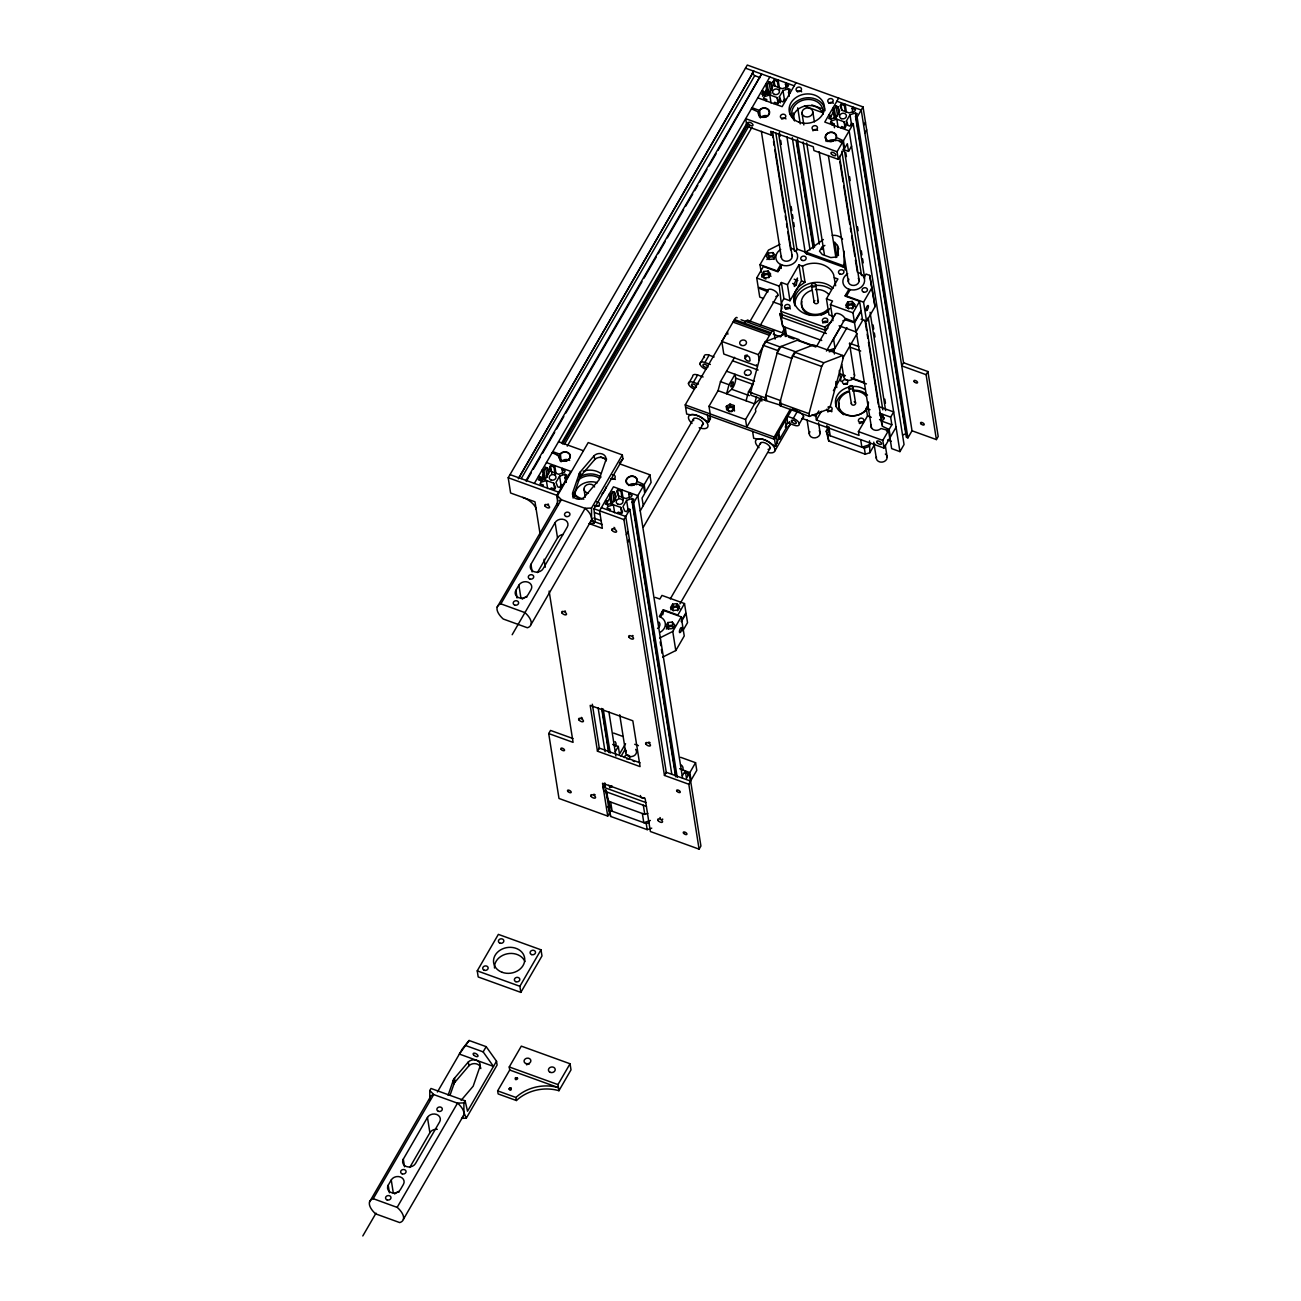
<?xml version="1.0" encoding="UTF-8"?>
<svg xmlns="http://www.w3.org/2000/svg" width="1301" height="1301" viewBox="0 0 1301 1301"><rect width="100%" height="100%" fill="white"/><g stroke="black" fill="none" stroke-linecap="round" stroke-linejoin="round"><path stroke-width="1.5" d="M823.338 239.563L807.108 251.288L806.181 253.662L843.959 267.323L844.235 251.288M782.243 313.785L781.885 317.428L780.925 311.329L781.803 302.19L783.918 298.547L781.364 282.496L787.463 284.708L790 300.742L783.918 298.547M781.934 308.89L779.25 286.155L781.364 282.496M710.216 413.929L708.996 406.286L718.054 390.658L720.478 381.632L734.561 357.32M728.999 384.722L726.592 393.748L731.634 389.243A6.83 2.147 -70.1 0 0 735.634 378.119L735.032 374.298L728.999 384.722L720.478 381.632M746.075 400.789L748.498 391.764L753.523 383.079M765.606 400.529L750.986 395.244L750.563 392.544L763.183 345.302L765.33 341.61L784.292 334.324L798.912 339.61L779.95 346.895L777.803 350.587L765.183 397.83L765.606 400.529L781.25 405.424L780.47 400.562L765.866 395.276L766.631 400.139M756.531 396.659L754.613 403.879L745.554 419.507L746.758 427.151L755.816 411.523L755.458 409.23L761.492 398.805L761.849 401.098M779.787 403.115L792.423 355.872L794.569 352.181L813.515 344.895L842.755 355.482L843.194 358.182L830.558 405.424L828.428 409.116L809.466 416.401L780.226 405.814L779.787 403.115L809.027 413.685L809.466 416.401M809.027 413.685L821.663 366.443L823.793 362.768L842.755 355.482M572.651 492.77L579.53 472.832L594.134 455.692A6.83 5.627 -9 0 1 602.249 453.951A6.83 5.627 -9 0 1 605.908 459.936L599.029 479.89L584.409 497.031A6.83 5.627 -9 0 1 576.294 498.771A6.83 5.627 -9 0 1 572.651 492.77L573.253 496.592A6.83 5.627 -9 0 0 573.139 498.072M573.253 496.592L580.132 476.654L594.736 459.513L594.134 455.692M448.097 1095.296L453.707 1079.131L468.311 1061.974A6.83 5.627 -9 0 1 476.426 1060.25A6.83 5.627 -9 0 1 480.069 1066.235L473.19 1086.172L461.107 1100.386M450 1095.361L454.309 1082.936L468.913 1065.795A6.83 5.627 -9 0 1 476.215 1063.811A6.83 5.627 -9 0 1 480.801 1068.576M796.31 284.789L797.448 278.024L794 283.992L794.391 286.513L796.31 284.789L792.667 283.472M552.193 452.683L559.072 455.903A5.741 4.732 -9 0 0 565.528 461.205A5.741 4.732 -9 0 0 569.675 454.033A5.741 4.732 -9 0 0 560.389 453.642L561.138 461.855M751.441 108.78L758.32 112A5.741 4.732 -9 0 0 764.777 117.301A5.741 4.732 -9 0 0 768.94 110.13A5.741 4.732 -9 0 0 759.638 109.739L760.093 116.049M682.683 770.029L682.944 769.379A5.741 4.732 -9 0 0 681.122 764.972M737.163 317.786A5.464 1.724 -70.1 0 0 734.463 319.558L721.795 341.431L723.795 354.035L756.678 365.923L756.499 364.784M540.289 535.329L534.987 501.812L510.61 493.014L508.203 477.727L747.294 65.05L863.035 106.91L903.544 362.735L901.739 365.874L926.101 374.688L936.395 439.592L912.017 430.777L861.229 110.032L836.852 101.234M521.262 478.573L754.71 75.653L752.027 73.263M526.092 480.427L761.573 73.994L718.087 150.314M526.255 481.419L531.328 472.653M533.345 469.157L540.452 456.895M542.484 453.382L554.665 432.371M556.698 428.858L563.805 416.596M565.837 413.1L641.962 281.699M643.979 278.203L656.159 257.175M658.192 253.679L665.299 241.417M667.332 237.904L683.578 209.884M685.594 206.371L692.701 194.109M694.734 190.613L697.775 185.36M699.808 181.847L706.915 169.585M708.947 166.089L716.054 153.827M534.369 483.419L769.85 76.987M538.484 476.329L540.061 476.914L538.37 479.825L540.208 480.492L545.607 478.654L549.233 472.409L547.445 467.986L545.623 467.319L543.932 470.23L545.509 480.264M761.882 90.745L763.459 91.314L761.768 94.241L763.606 94.892L769.005 93.07L772.631 86.825L770.842 82.386L769.021 81.735L767.33 84.646L768.924 94.68M540.273 479.858L543.314 474.605M561.593 443.072L747.327 122.473M762.549 96.193L766.614 89.184M541.021 480.394L544.062 475.141M562.325 443.608L747.067 124.766M764.321 94.989L767.362 89.72M541.492 480.671L544.534 475.402M562.813 443.869L747.538 125.042M764.793 95.249L767.834 89.997M550.274 471.271L549.64 467.254L550.534 465.693L553.95 466.929L555.218 474.946M773.672 85.687L773.038 81.67L773.932 80.109L777.347 81.345L778.307 87.362M564.39 444.454L749.116 125.612M542.663 486.411L543.444 485.062L540.029 483.826L540.94 482.264L546.371 480.508L553.689 483.159L555.56 487.55L554.649 489.111L551.234 487.875L550.453 489.241M553.95 466.929L554.73 465.579L555.999 473.597M766.061 100.828L766.842 99.478L763.427 98.242L764.337 96.681L769.769 94.924L777.087 97.575L778.957 101.966L778.047 103.527L774.648 102.291L773.851 103.657M777.347 81.345L778.128 79.979L779.722 90.013M567.236 446.145L751.978 127.303M562.374 473.759L562.536 468.393M785.788 88.175L785.934 82.809L786.568 86.809M565.756 481.907L565.122 477.906L566.813 474.979L564.992 474.328L559.576 476.15L555.966 482.411L557.739 486.834L559.576 487.485L561.268 484.574L562.845 485.143M780.307 102.828L779.364 96.811L782.991 90.566L788.39 88.744L790.211 89.395L788.52 92.322L789.17 96.323M557.544 499.259L556.926 495.356L570.814 471.385L546.453 462.571M796.033 82.679L782.145 106.649L757.767 97.835M497.193 607.095L557.576 502.885A19.108 8.993 30.1 0 0 557.43 505.439L557.43 495.73L588.215 442.568L622.333 454.911L622.935 458.733L593.955 508.756L595.159 521.246L593.955 523.327L589.19 523.506M771.282 135.125L770.664 131.303L813.304 146.737L813.922 150.542L838.283 159.356L837.063 151.729L745.701 118.667L746.904 126.311L771.282 135.125L773.282 131.645M500.999 603.892L524.97 612.625A19.108 8.993 30.1 0 1 527.36 627.749L503.243 619.016A19.108 8.993 30.1 0 1 500.852 603.908L561.381 499.665L557.43 495.73M515.863 590.361L518.888 585.141A6.83 5.627 -9 0 1 527.995 582.132A6.83 5.627 -9 0 1 531.068 589.548L528.043 594.752A6.83 5.627 -9 0 1 518.936 597.761A6.83 5.627 -9 0 1 515.863 590.361L517.066 597.988M530.954 564.292L555.104 522.612A6.83 5.627 -9 0 1 564.211 519.603A6.83 5.627 -9 0 1 567.285 527.019L543.135 568.7A6.83 5.627 -9 0 1 534.028 571.708A6.83 5.627 -9 0 1 530.954 564.292L532.158 571.936M537.394 572.619L557.527 537.882A6.83 5.627 -9 0 1 563.187 534.483M512.171 634.725L585.174 508.284L591.532 508.057L622.333 454.911M531.019 624.545L591.402 520.335M838.673 98.095L824.785 122.066L849.146 130.881L899.95 451.626L891.657 448.617L889.754 436.599M605.485 500.576L607.063 501.145L605.372 504.056L607.209 504.723L612.608 502.902L616.235 496.64L614.446 492.217L612.625 491.55L610.933 494.478L612.527 504.495M828.883 114.976L830.477 115.561L828.786 118.472L830.607 119.139L836.006 117.301L839.633 111.057L837.86 106.633L836.023 105.966L834.331 108.894L835.925 118.911M607.112 502.609L611.242 495.502M830.217 117.545L834.315 110.471M621.911 497.177L620.951 491.16L617.536 489.924L616.641 491.502L618.512 495.892L625.814 498.543L631.261 496.787L632.156 495.226L628.757 493.99L629.538 492.624M840.869 127.888L841.649 126.539L845.065 127.758L845.959 126.197L844.089 121.806L836.787 119.155L831.339 120.912L830.445 122.473L833.843 123.709L834.478 127.726M845.308 111.593L844.349 105.576L840.95 104.34L840.039 105.901L841.91 110.309L849.228 112.943L854.659 111.187L855.57 109.626L852.155 108.406L852.936 107.04M609.665 510.659L610.445 509.293L607.03 508.057L607.941 506.496L613.373 504.755L620.691 507.39L622.561 511.797L621.65 513.358L618.251 512.122L617.455 513.472M620.951 491.16L621.732 489.81L623.325 499.828M833.063 125.059L833.843 123.709M844.349 105.576L845.146 104.226L846.414 112.244M694.49 389.145A6.147 2.895 30.1 0 1 688.457 383.73L692.685 376.428A6.147 2.895 30.1 0 1 697.629 374.981L703.109 376.965M705.955 369.354A6.147 2.895 30.1 0 1 699.938 363.922L704.166 356.637M761.215 272.332L760.012 264.688L768.468 250.101L779.982 244.344M688.457 383.73A6.147 2.895 30.1 0 1 693.4 382.283L697.629 374.981M699.938 363.922A6.147 2.895 30.1 0 1 704.866 362.475L709.094 355.173L714.119 356.994M768.436 253.061L766.435 256.492L768.924 259.468L773.412 259.013L775.396 255.565L772.908 252.589L768.436 253.061L768.924 256.102L766.923 259.549M675.626 776.778L632.123 502.137L633.815 499.226L631.993 498.559L626.594 500.381L622.968 506.642L624.756 511.065L626.578 511.732L628.269 508.805L629.847 509.39L671.755 773.997M847 125.059L846.366 121.058L849.992 114.797L855.391 112.976L857.229 113.642L855.538 116.553L906.325 437.299L907.919 437.868L912.017 430.777M775.851 296.53A5.741 2.7 30.1 0 0 775.559 291.408A5.741 2.7 30.1 0 0 767.785 290.221L758.174 287.163L756.727 277.991L763.362 266.542L777.982 271.828L781.901 265.046A10.928 8.993 -9 0 0 796.488 260.233A10.928 8.993 -9 0 0 791.561 248.377M709.874 415.426L710.427 418.857L708.622 421.996L704.703 419.947A11.335 5.334 30.1 0 0 690.392 414.775L686.684 414.06L685.237 404.887L727.503 331.95L727.861 334.243M761.654 274.934L763.654 271.486L768.127 271.031L770.615 274.007L768.615 277.455L764.142 277.91L761.654 274.934L762.012 277.227L764.012 273.779L763.654 271.486M573.025 738.561L550.534 730.43L548.713 733.553L558.991 798.472L607.73 816.101L602.526 783.267L645.166 798.684L650.37 831.518L699.092 849.146L688.814 784.243L664.453 775.429L623.927 519.603L629.847 509.39M677.219 777.347L633.717 502.706L643.556 485.728L635.961 483.728A5.741 4.732 -9 0 1 626.659 483.321A5.741 4.732 -9 0 1 630.822 476.15A5.741 4.732 -9 0 1 637.279 481.451L644.158 484.688L645.377 492.315L651.102 482.427L649.898 474.784L619.439 463.774M644.158 484.688L649.898 474.784M837.063 151.729L842.804 141.825L835.209 139.825A5.741 4.732 -9 0 1 825.907 139.418A5.741 4.732 -9 0 1 830.071 132.247A5.741 4.732 -9 0 1 836.527 137.548L843.406 140.784L844.625 148.412L847.341 143.728L848.545 151.371L842.918 149.339M843.406 140.784L853.245 123.79L851.667 123.221L849.976 126.148L848.154 125.481L846.366 121.058M907.919 437.868L857.115 117.123L863.035 106.91M838.283 159.356L844.024 149.469L842.804 141.825M626.35 534.874L628.172 531.751M640.238 510.903L693.807 418.402M749.75 321.835L768.062 290.237M848.545 151.371L851.57 146.151M863.636 125.319L865.458 122.18M795.789 251.256L797.041 249.093L807.352 252.817L806.75 253.858L807.108 251.288M627.57 542.501L629.375 539.378M864.856 132.946L866.661 129.824M643.442 526.986L703.467 423.394M760.435 325.071L777.722 295.213M787.463 284.708L798.928 264.9L802.473 266.185L806.035 264.558A21.841 18.003 -9 0 1 833.599 274.527L835.649 285.748M745.164 358.523L744.806 356.23A2.732 1.285 30.1 0 1 747.002 355.58A2.732 1.285 30.1 0 1 749.685 358.003L750.043 360.279A2.732 1.285 30.1 0 1 747.847 360.93A2.732 1.285 30.1 0 1 745.164 358.523L747.181 355.043M759.247 360.377L758.337 354.653L771.021 332.763A5.464 1.724 -70.1 0 1 773.916 331.657L775.103 339.154M790 300.742L801.481 280.935L798.928 264.9M827.582 311.817A21.841 18.003 -9 0 1 801.156 311.655A21.841 18.003 -9 0 1 796.033 290.318L799.204 286.253L805.026 282.219L802.473 266.185M824.883 245.434L821.744 247.336L819.516 251.174L822.297 254.524L830.737 257.582L835.762 257.061L837.99 253.207L837.389 245.417L834.608 242.084L836.982 257.078M782.649 331.836L783.852 329.755L783.283 326.079M837.99 253.207L838.446 255.338M845.162 270.104L844.56 266.282L843.39 267.128L843.764 264.558M833.551 316.501L828.981 314.842L826.444 298.807L837.925 278.999L834.38 277.731M832.965 320.696L830.428 304.662L832.542 301.019L826.444 298.807M847.715 273.73A10.928 8.993 -9 0 0 848.919 289.277L844.983 296.059L859.603 301.344L861.051 310.516L854.415 321.981L844.674 318.029A5.741 2.7 30.1 0 0 838.69 313.655A5.741 2.7 30.1 0 0 834.738 315.216M670.275 598.899L760.809 442.649M816.752 346.082L835.063 314.468M660.453 617.097L663.559 611.746L662.339 611.307L662.876 614.674M850.203 289.586L847.114 294.937L845.894 294.498M670.617 607.551L672.617 604.119L677.089 603.648L679.577 606.64L677.577 610.071L673.105 610.527L670.617 607.551L670.974 609.844L672.975 606.412L672.617 604.119M847.715 301.897L845.715 305.328L848.203 308.321L852.675 307.849L854.676 304.418L852.188 301.442L847.715 301.897L848.073 304.19L846.073 307.621M864.043 277.552L866.059 274.056L869.718 275.389L875.036 306.646L866.58 321.233L861.099 319.249M752.596 431.428L753.686 438.291L757.393 439.006A11.335 5.334 30.1 0 1 771.704 444.178L775.624 446.227L774.176 437.071L790.276 409.278M667.82 622.545L665.836 625.992L668.307 628.968L672.796 628.513L674.78 625.065L672.308 622.089L667.82 622.545L668.307 625.602L666.307 629.05M791.642 409.831L774.534 439.348L685.594 407.18M679.935 603.892L770.468 447.625M826.428 351.059L844.723 319.461M832.364 341.171L841.536 325.331M597.452 751.181L590.182 705.37L632.823 720.787L640.092 766.614L597.452 751.181L599.257 748.059L640.043 762.809M778.632 438.486L779.852 438.925L778.762 432.062L777.543 431.623L778.632 438.486L775.624 446.227M803.546 416.531L799.318 423.833A6.147 2.895 30.1 0 0 793.301 418.418L786.601 415.995L787.69 422.858L785.267 427.021L786.487 427.476L779.852 438.925M655.281 597.403L659.851 599.062L661.965 595.419L684.505 603.566L677.87 615.031L663.25 609.746L659.314 616.511L661.672 617.715A10.928 8.993 -9 0 1 660.518 632.075M854.415 321.981L852.968 312.809L859.603 301.344M793.301 418.418L797.529 411.116L792.049 409.132M774.892 450.845L789.983 424.776M834.396 354.002L833.811 350.343L846.984 327.624M659.607 638.043L672.763 631.457L681.22 616.869L662.941 610.267M866.58 321.233L863.555 302.141L872.012 287.554M477.239 970.855L498.364 934.378L541.005 949.811L541.98 955.926L520.839 992.387L478.199 976.97L477.239 970.855L519.88 986.288L520.839 992.387M681.22 620.919L685.952 612.722L684.505 603.566M681.334 621.683L686.082 613.487L687.53 622.659L682.781 630.839M855.993 331.901L854.529 322.746L861.181 311.281L862.628 320.436L855.993 331.901L839.08 325.787M842.82 358.149L857.034 333.625M615.275 751.685L618.3 746.465L612.673 744.432M662.632 657.135L675.788 650.549L684.245 635.961L681.22 616.869M625.553 743.684L619.504 754.108L618.3 746.465M868.287 404.855L866.271 408.319L867.491 415.962L858.432 431.59L859.034 435.412L816.394 419.995L815.792 416.174L818.801 410.953M646.451 806.344L603.81 790.927L603.209 787.105L605.193 783.674M621.114 756.19L625.147 749.246M816.394 419.995L821.419 411.311M833.421 390.593L842.349 375.176M462.457 1117.136A19.108 8.993 30.1 0 0 457.708 1103.248L433.591 1094.531A19.108 8.993 30.1 0 0 429.785 1100.272L429.785 1090.563L430.989 1088.465L465.108 1100.809L467.531 1111.217L496.51 1061.209L486.167 1046.655L469.108 1040.491L462.392 1048.866L437.412 1091.994M369.549 1201.929L429.932 1097.719M373.354 1198.725L397.325 1207.458A19.108 8.993 30.1 0 1 399.716 1222.582L375.599 1213.849A19.108 8.993 30.1 0 1 373.208 1198.741L433.737 1094.499L429.785 1090.563M466.083 1045.695L483.143 1051.875L493.486 1066.413L459.367 1054.07L469.108 1040.491M388.218 1185.195L391.243 1179.974A6.83 5.627 -9 0 1 400.35 1176.966A6.83 5.627 -9 0 1 403.424 1184.382L400.399 1189.602A6.83 5.627 -9 0 1 391.292 1192.594A6.83 5.627 -9 0 1 388.218 1185.195L389.422 1192.822M403.31 1159.142L427.46 1117.445A6.83 5.627 -9 0 1 436.583 1114.437A6.83 5.627 -9 0 1 439.657 1121.852L415.491 1163.533A6.83 5.627 -9 0 1 406.384 1166.542A6.83 5.627 -9 0 1 403.31 1159.142L404.53 1166.769M651.752 828.152L647.199 829.648L610.657 816.443L608.152 806.62L609.356 804.538L608.77 800.863M874.874 444.015L869.849 452.699L865.295 454.212L828.737 440.99L826.233 431.168L827.452 429.086L826.867 425.427M362.8 1235.95L376.022 1213.15M607.73 816.101L609.535 812.979L605.876 789.788M409.766 1167.452L429.883 1132.716A6.83 5.627 -9 0 1 437.315 1129.317M519.88 986.288L541.005 949.811M483.143 1051.875L486.167 1046.655M397.163 1207.328L457.529 1103.118L463.904 1102.89L465.108 1100.809M403.375 1219.379L463.758 1115.168M664.453 775.429L666.258 772.29L690.636 781.104L700.914 846.024L699.092 849.146M461.546 1118.34L466.311 1118.161L497.112 1065.015L496.51 1061.209M509.244 1066.966L521.311 1046.134L570.049 1063.763L571.009 1069.861L558.942 1090.71A38.396 31.647 -9 0 0 516.399 1100.532L498.137 1093.93L497.649 1090.872L509.716 1070.024L509.244 1066.966L557.966 1084.595L558.942 1090.71M869.849 452.699L869.507 440.844M682.277 775.916L685.302 770.712L686.505 778.34L689.237 773.656L685.66 772.355M896.08 427.2L890.339 437.103L889.136 429.46L891.852 424.776L890.648 417.133L893.657 411.929L878.663 406.514M695.563 762.711L696.783 770.355L691.042 780.242L689.839 772.615L695.563 762.711L680.569 757.28M802.148 418.434L883.997 448.048L882.794 440.405L888.534 430.501L880.94 428.501A5.741 4.732 -9 0 1 874.109 429.964A5.741 4.732 -9 0 1 871.052 424.923M688.814 784.243L690.636 781.104M926.101 374.688L927.922 371.549L903.544 362.735M883.997 448.048L889.738 438.144L888.534 430.501M899.95 451.626L904.049 444.535L853.245 123.79M557.966 1084.595L570.049 1063.763M936.395 439.592L938.2 436.469L927.922 371.549M760.402 117.952L760.841 117.383A5.741 4.732 -9 0 1 767.671 115.919M515.716 1077.586C513.423 1082.237 521.099 1077.537 515.7 1077.862M619.585 462.912L622.935 458.733M780.925 311.329L824.785 327.185L831.599 321.77M781.413 314.387L825.273 330.243L827.989 328.08M726.397 406.286L730.024 404.091L733.91 405.505L734.219 407.424L730.316 406.01L726.69 408.189L726.397 406.286L726.674 409.88L730.577 411.279L734.187 409.099L733.91 405.505M780.226 405.814L781.25 405.424M902.585 434.924L906.195 433.705L901.43 403.635M828.461 350.424L835.031 348.261L833.567 339.089M829.257 351.839L833.811 350.343M870.093 444.519L861.88 447.219L860.725 439.884M826.233 431.168L827.778 434.876L864.319 448.097L868.873 446.601M605.534 790.13L608.234 801.156L644.776 814.377L647.817 813.385M650.354 820.492L643.8 822.671L642.352 813.499M608.152 806.62L609.681 810.328L646.239 823.549L649.264 822.541M768.924 256.102L773.396 255.646L772.908 252.589M764.012 273.779L768.484 273.324L770.973 276.3M848.073 304.19L852.545 303.735L855.033 306.711L854.676 304.418M672.975 606.412L677.447 605.941L679.935 608.917M668.307 625.602L672.78 625.147L672.308 622.089M848.919 289.277L851.602 289.912A10.928 8.993 -9 0 0 864.027 283.358A10.928 8.993 -9 0 0 858.579 272.608M745.489 68.172L794.212 85.801M785.154 84.158L788.552 85.394L787.658 86.956L782.21 88.712L774.908 86.061L773.038 81.67M754.71 75.653L760.191 77.637M767.33 84.646L765.752 84.077L767.33 94.095M788.52 92.322L790.114 92.891M834.331 108.894L832.754 108.308L834.331 118.342M855.538 116.553L857.115 117.123M811.791 104.942L821.061 108.292M786.243 99.559L784.666 98.99L782.974 101.901L781.153 101.25L779.364 96.811M804.408 106.048L822.948 112.748M752.043 107.739L759.182 110.325M806.506 252.345L843.146 265.599M778.892 270.266L777.673 269.811L780.763 264.477L781.299 268.429M760.012 264.688L778.291 271.307M845.292 295.538L863.555 302.141M801.481 280.935L805.026 282.219M794.195 279.227L797.838 280.544M756.727 277.991L779.25 286.155M830.428 304.662L852.968 312.809M854.529 322.746L844.934 319.688A5.741 2.7 30.1 0 1 842.853 320.778M763.508 298.449L759.751 297.083L758.288 287.928L768.045 291.879M772.892 301.848L782.275 305.247M821.712 340.472L782.73 326.372L779.754 313.508L781.283 317.216L826.363 333.511M849.52 343.204L858.79 346.554M849.569 346.993L860.693 351.026M747.799 320.306L784.34 333.528M797.871 340.016L812.491 345.302M741.017 319.753L772.078 330.991M788.455 337.089L793.935 339.073M797.594 340.39L815.857 346.993M734.463 319.558L771.021 332.763M773.298 334.211L780.6 336.861A8.733 2.748 -70.1 0 1 785.316 336.569M733.862 320.583L770.42 333.804M732.983 322.095L769.541 335.316M765.33 341.61L779.95 346.895M794.569 352.181L823.793 362.768M763.183 345.302L777.803 350.587M792.423 355.872L821.663 366.443M839.812 373.696L845.374 375.713M850.935 377.729L863.913 382.429M851.618 378.526L866.45 383.893M721.795 341.431L758.337 354.653M866.271 408.319L870.027 409.685M879.395 413.067L890.648 417.133M732.544 360.784L758.125 370.037M867.491 415.962L871.231 417.312M880.598 420.711L891.852 424.776M704.866 362.475L710.346 364.459M889.136 429.46L882.241 426.24A5.741 4.732 -9 0 0 881.411 422.711M726.511 371.208L754.531 381.339M735.634 378.119L753.36 384.527M887.575 439.901L891.234 441.218M748.498 391.764L751.897 393M750.563 392.544L765.183 397.83M812.035 414.824L815.792 416.174M858.432 431.59L882.794 440.405M731.634 389.243L749.36 395.65M718.054 390.658L754.613 403.879L759.654 399.374A6.83 2.147 -70.1 0 0 761.248 397.277M693.4 382.283L698.426 384.088M787.69 422.858L794.391 425.281A6.147 2.895 30.1 0 0 799.318 423.833M708.996 406.286L745.554 419.507M685.237 404.887L774.176 437.071M709.208 418.418L710.427 418.857M558.519 441.738L583.271 450.683M600.411 456.879L606.656 459.139M552.795 451.642L559.934 454.228M561.739 469.742L565.154 470.978L564.244 472.539L558.812 474.296L551.51 471.661L549.64 467.254M543.932 470.23L542.338 469.661L543.932 479.695M565.122 477.906L566.716 478.475M610.933 494.478L609.356 493.908L610.933 503.926M632.123 502.137L633.717 502.706M510.008 474.605L558.747 492.233M601.387 507.65L625.748 516.464L666.388 773.054M508.203 477.727L556.926 495.356M594.004 508.772L623.927 519.603M594.606 512.594L600.168 514.594M593.728 518.026L601.143 520.709M593.045 521.197L602.314 524.547M589.369 523.653L602.347 528.352L599.566 510.789L613.454 486.818L637.815 495.632L682.586 778.274M613.568 733.048L622.935 736.447M634.725 744.302L638.433 745.652M679.675 768.68L689.839 772.615M548.713 733.553L573.074 742.367L549.12 591.077M603.209 787.105L645.849 802.522M509.716 1070.024L558.454 1087.652A38.396 31.647 -9 0 0 515.928 1097.475L497.649 1090.872M781.901 265.046L779.543 263.859A10.928 8.993 -9 0 1 780.714 249.483M837.389 245.417L838.836 248.995M593.955 523.327L591.548 517.782L591.532 508.057M466.311 1118.161L463.904 1112.615L463.904 1102.89M827.452 429.086L830.217 435.77L828.753 426.598M783.852 329.755L785.934 334.747M609.356 804.538L612.12 811.206L610.673 802.05M875.036 306.646L869.718 275.389M855.391 112.976L857.928 129.01M858.579 133.027L886.518 309.427M887.152 313.443L887.786 317.444M888.42 321.461L899.528 391.617M900.162 395.618L900.796 399.635M852.155 108.406L852.789 112.406M849.992 114.797L851.586 124.831M844.089 121.806L845.048 127.823M840.95 104.34L841.893 110.357M845.78 152.591L846.414 156.608M849.586 176.643L850.22 180.66M857.522 226.764L858.156 230.765M861.327 250.817L861.961 254.833M862.596 258.834L863.23 262.851M873.085 324.99L873.719 328.99M874.353 333.007L874.988 337.008M884.826 399.163L885.461 403.164M837.86 106.633L839.129 114.651M844.349 149.94L864.677 278.235M870.076 312.305L885.623 410.531M836.023 105.966L837.616 115.984M836.787 119.155L838.055 127.173M841.861 151.241L861.538 275.519M868.206 317.623L882.826 409.831M839.535 156.38L859.213 280.674M865.572 320.762L882.078 425.004M885.249 445.056L887.152 457.074M839.877 161.796L843.064 181.847M843.698 185.848L849.732 223.935M850.366 227.951L851 231.952M851.635 235.969L854.806 256.021M855.44 260.021L857.343 272.055M864.97 320.16L866.547 330.194M867.182 334.194L867.816 338.211M868.45 342.212L878.305 404.351M831.339 120.912L831.973 124.929M830.477 115.561L831.111 119.562M852.188 301.442L852.545 303.735M825.501 137.451L826.135 141.467M828.363 155.502L848.366 281.78M856.302 331.901L871.54 428.127M873.752 442.161L876.305 458.196M812.816 111.886A5.464 4.505 -9 0 1 804.977 116.618A5.464 4.505 -9 0 1 804.376 108.829A5.464 4.505 -9 0 1 812.816 111.886L814.393 121.871M819.142 151.81L835.893 257.582M849.488 343.415L854.546 375.355M864.319 448.097L865.295 454.212M853.017 386.966L855.554 403.001M848.837 387.763L851.374 403.798M801.953 113.008L803.855 124.977M806.701 142.947L824.411 254.72M841.796 364.491L843.682 376.461M821.744 247.336L822.102 249.613M797.708 107.853L800.245 123.888M803.107 141.939L819.305 244.165M839.308 370.46L841.031 381.437M793.285 112.943L794.553 120.96M797.415 138.996L814.556 247.239M835.827 381.551L836.787 387.568M788.39 88.744L789.024 92.745M796.651 140.866L805.856 198.988M806.49 203.005L807.124 207.005M807.758 211.022L813.467 247.109M796.147 140.427L813.288 248.67M824.785 327.185L825.273 330.243M792.276 137.646L810.051 249.906M815.694 284.756L818.345 301.556M782.991 90.566L784.568 100.584M811.515 285.553L814.166 302.352M786.91 136.719L805.319 252.979M777.087 97.575L778.031 103.576M773.932 80.109L774.892 86.126M827.778 434.876L828.737 440.99M779.397 132.36L780.047 136.377M780.681 140.378L781.316 144.395M791.154 206.534L791.789 210.551M792.423 214.551L793.057 218.568M793.691 222.569L794.326 226.585M770.842 82.386L772.111 90.403M778.616 133.71L797.041 249.987M769.021 81.735L770.924 93.753M769.769 94.924L771.038 102.942M775.803 133.011L794.537 251.288M772.518 132.149L792.211 256.427M818.557 422.825L820.15 432.843M772.241 133.548L772.875 137.564M773.51 141.565L774.144 145.582M774.778 149.582L784.617 211.738M785.267 215.738L785.902 219.755M786.536 223.756L787.17 227.773M787.804 231.773L790.65 249.825M763.459 91.314L764.094 95.331M758.581 111.366L759.491 117.09M761.345 131.255L781.348 257.549M807.075 419.93L809.287 433.949M785.17 327.267L786.617 336.422M781.283 317.216L782.73 326.372M768.127 271.031L768.484 273.324M785.397 420.597L786.487 427.476M776.339 436.225L777.429 443.104M734.187 409.099L734.496 411.018M730.024 404.091L730.316 406.01M707.533 415.117L708.622 421.996M677.089 603.648L677.447 605.941M672.763 631.457L675.788 650.549M643.556 485.728L644.759 493.372L642.043 498.055L643.263 505.682M689.237 773.656L690.441 781.283M660.209 641.865L660.81 645.686M661.412 649.492L662.03 653.313M631.993 498.559L635.49 520.611M636.124 524.628L652.321 626.854M652.956 630.871L665.331 709.045M665.966 713.062L675.804 775.201M628.757 493.99L629.391 497.99M626.594 500.381L628.172 510.415M620.691 507.39L621.634 513.407M617.536 489.924L618.821 497.958M614.446 492.217L615.715 500.235M612.625 491.55L614.218 501.584M613.373 504.755L614.641 512.773M607.063 501.145L607.697 505.146M643.328 805.221L644.776 814.377M646.239 823.549L647.199 829.648M583.986 489.209L585.255 497.193M619.715 714.753L625.716 752.677M580.327 471.808L580.929 475.629M579.075 473.971L579.677 477.792M608.917 711.94L615.893 756.044M603.225 709.012L610.202 753.116M564.992 474.328L566.26 482.346M602.135 708.866L608.803 750.97M601.631 708.427L608.624 752.531M559.332 455.269L560.243 460.993M598.086 707.663L605.079 751.767M559.576 476.15L561.495 488.184M606.786 792L608.234 801.156M609.681 810.328L610.657 816.443M592.313 704.231L599.387 748.823M604.77 782.909L605.404 786.91M553.689 483.159L554.633 489.176M550.534 465.693L551.803 473.71M547.445 467.986L548.404 473.987M555.104 522.612L557.527 537.882M545.623 467.319L547.201 477.337M546.371 480.508L547.64 488.525M540.061 476.914L540.696 480.915M544.078 559.219L545.33 567.187M518.888 585.141L521.002 598.509M515.928 1097.475L516.399 1100.532M468.311 1061.974L468.913 1065.795M454.488 1078.106L455.09 1081.928M453.236 1080.269L453.854 1084.075M427.46 1117.445L429.883 1132.716M391.243 1179.974L393.357 1193.342M837.763 247.71L838.348 255.5M494.478 968.042A15.693 12.945 -9 0 1 507.065 953.844A15.693 12.945 -9 0 1 524.905 961.553M526.547 1064.803A3.415 2.813 -9 0 1 529.1 1064.267M394.642 1193.976A6.83 5.627 -9 0 1 399.326 1191.846M558.861 500.918A19.108 8.993 30.1 0 1 561.219 499.698L585.352 508.415A19.108 8.993 30.1 0 1 590.101 522.303M522.286 599.143A6.83 5.627 -9 0 1 526.954 597.013M594.736 459.513A6.83 5.627 -9 0 1 606.282 460.863M812.946 130.832A2.732 2.244 -9 0 1 817.646 130.36M781.657 118.879A2.732 2.244 -9 0 1 785.967 118.895M797.35 91.769A2.732 2.244 -9 0 1 801.66 91.802M829.03 103.234A2.732 2.244 -9 0 1 833.339 103.267M794.374 120.294A15.693 12.945 -9 0 1 804.36 99.852A15.693 12.945 -9 0 1 822.72 114.244M793.025 116.765A15.693 12.945 -9 0 1 807.368 105.641A15.693 12.945 -9 0 1 823.175 113.659M595.37 506.544A2.732 2.244 -9 0 1 599.208 506.138M611.063 479.435A2.732 2.244 -9 0 1 615.373 479.467M574.782 496.364A15.693 12.945 -9 0 1 597.338 482.785M579.091 498.917A15.693 12.945 -9 0 1 574.603 493.551M577.677 480.654A15.693 12.945 -9 0 1 599.745 478.394M668.08 628.871A2.732 2.244 -9 0 1 673.365 627.732M768.696 259.371A2.732 2.244 -9 0 1 771.591 256.817A2.732 2.244 -9 0 1 774.062 259.403M785.332 308.874A2.732 2.244 -9 0 1 790.357 308.906M822.882 323.103A2.732 2.244 -9 0 1 827.81 322.046M833.014 288.302A21.841 18.003 -9 0 0 806.441 284.675A21.841 18.003 -9 0 0 794.878 305.751A21.841 18.003 -9 0 1 813.239 285.781M815.125 285.521A21.841 18.003 -9 0 1 830.884 289.196M673.186 610.754A2.732 2.244 -9 0 1 673.755 607.697A2.732 2.244 -9 0 1 677.431 607.73A2.732 2.244 -9 0 1 677.496 610.771M522.791 497.405A13.417 6.31 30.1 0 1 536.191 509.455M662.811 819.223A2.732 1.285 30.1 0 1 662.193 819.061M660.388 817.987A2.732 1.285 30.1 0 1 659.949 817.532M595.175 794.813A2.732 1.285 30.1 0 1 593.923 794.179M582.441 718.168A2.732 1.285 30.1 0 1 581.287 717.388M650.093 742.692A2.732 1.285 30.1 0 1 648.841 742.042M633.164 635.782A2.732 1.285 30.1 0 1 632.514 635.49M565.512 611.259A2.732 1.285 30.1 0 1 564.894 610.901M548.583 504.349A2.732 1.285 30.1 0 1 547.965 503.975M614.966 528.222A2.732 1.285 30.1 0 1 613.991 527.344M588.345 493.128A5.464 4.505 -9 0 1 585.336 485.875A5.464 4.505 -9 0 1 594.573 486.948M635.669 749.392A5.464 4.505 -9 0 1 631.489 756.613A5.464 4.505 -9 0 1 626.269 750.352M609.974 787.837A2.049 1.691 -9 0 1 611.942 786.503M633.034 761.036A2.13 1.756 -9 0 1 634.481 761.605M832.25 235.351A11.595 9.562 -9 0 1 842.593 239.091M765.964 278.999A2.732 2.244 -9 0 1 763.882 276.251A2.732 2.244 -9 0 1 767.492 274.609A2.732 2.244 -9 0 1 768.924 277.65M848.756 308.955A2.732 2.244 -9 0 1 849.683 305.068A2.732 2.244 -9 0 1 853.228 307.475M853.001 308.044A2.732 2.244 -9 0 1 852.057 308.971M829.827 308.467A15.01 12.376 -9 0 1 821.11 315.07M809.71 314.891A15.01 12.376 -9 0 1 801.871 301.621M817.483 300.45A2.13 1.756 -9 0 1 817.874 303.019A2.13 1.756 -9 0 1 814.751 303.263A2.13 1.756 -9 0 1 814.914 300.661M827.371 309.719A15.01 12.376 -9 0 1 803.709 309.345A15.01 12.376 -9 0 1 811.645 290.367M815.483 289.586A15.01 12.376 -9 0 1 828.802 294.563M854.269 374.2A5.464 4.505 -9 0 1 849.455 380.396A5.464 4.505 -9 0 1 843.78 375.29M843.698 414.661A15.01 12.376 -9 0 1 839.08 403.066M844.593 384.299A2.049 1.691 -9 0 1 847.065 384.315M828.542 411.653A2.049 1.691 -9 0 1 831.762 411.783M859.831 423.606A2.049 1.691 -9 0 1 863.344 423.118M854.204 401.716A2.13 1.756 -9 0 1 855.456 403.912A2.13 1.756 -9 0 1 852.724 405.083A2.13 1.756 -9 0 1 851.488 402.887M868.401 402.009A15.01 12.376 -9 0 1 855.538 415.604A15.01 12.376 -9 0 1 838.901 406.92A15.01 12.376 -9 0 1 848.854 391.812M852.692 391.032A15.01 12.376 -9 0 1 866.011 396.008M791.886 255.012A5.464 4.505 -9 0 1 787.089 261.208A5.464 4.505 -9 0 1 781.397 256.086M819.256 430.664A5.464 4.505 -9 0 1 815.06 437.884A5.464 4.505 -9 0 1 809.84 431.639M858.27 278.219A5.464 4.505 -9 0 1 854.09 285.439A5.464 4.505 -9 0 1 848.87 279.178M886.875 455.935A5.464 4.505 -9 0 1 882.078 462.131A5.464 4.505 -9 0 1 876.386 457.009M885.314 454.065A5.464 4.505 -9 0 1 886.257 454.911M659.022 622.122A5.464 4.505 -9 0 1 657.509 628.464M612.332 474.767A2.732 2.244 -9 0 1 615.08 477.613A2.732 2.244 -9 0 1 610.706 478.801M628.594 485.517A5.741 4.732 -9 0 1 636.661 484.688M561.593 461.286A5.741 4.732 -9 0 1 569.659 460.456M557.413 455.464A2.732 1.285 30.1 0 1 558.666 456.114M639.637 485.257A2.732 1.285 30.1 0 1 641.507 486.086M596.622 501.861A2.732 2.244 -9 0 1 599.241 504.999A2.732 2.244 -9 0 1 594.541 505.471M606.136 486.867A17.742 14.62 -9 0 1 602.087 493.876M583.84 499.177A17.742 14.62 -9 0 1 574.099 493.697M583.173 471.206A17.742 14.62 -9 0 1 600.493 473.239M579.628 476.914A17.742 14.62 -9 0 1 601.095 477.044M827.843 141.614A5.741 4.732 -9 0 1 835.909 140.784M839.503 141.533A2.732 1.285 30.1 0 1 841.308 142.606M789.74 114.26A17.742 14.62 -9 0 1 806.262 97.851A17.742 14.62 -9 0 1 825.029 110.634M827.599 411.88A2.732 2.244 -9 0 1 831.827 410.986M827.924 407.148A2.732 2.244 -9 0 1 831.908 407.912A2.732 2.244 -9 0 1 830.071 411.116A2.732 2.244 -9 0 1 826.704 409.23M859.262 423.345A2.732 2.244 -9 0 1 863.506 422.435M886.485 430.859A2.732 1.285 30.1 0 1 887.022 431.281M843.682 384.283A2.732 2.244 -9 0 1 847.52 383.893M836.071 406.758A17.742 14.62 -9 0 1 848.073 391.308M852.594 390.349A17.742 14.62 -9 0 1 867.523 395.097M866.368 410.173A17.742 14.62 -9 0 1 841.422 412.726A17.742 14.62 -9 0 1 839.844 392.089A17.742 14.62 -9 0 1 864.791 389.519M879.85 414.06A5.464 2.569 30.1 0 1 883.964 418.694A5.464 2.569 30.1 0 1 879.541 419.605M882.257 414.466A2.732 1.285 30.1 0 1 882.354 416.092A2.732 1.285 30.1 0 1 879.866 415.718M884.062 417.881A5.464 2.569 30.1 0 1 880.761 417.523M626.838 759.02A2.732 2.244 -9 0 1 628.92 759.036M628.318 755.214A2.732 2.244 -9 0 1 628.611 759.101M624.382 757.589A2.732 2.244 -9 0 1 627.635 755.068M615.097 741.619A5.741 4.732 -9 0 1 615.454 746.335M684.749 773.119A2.732 1.285 30.1 0 1 685.936 773.363M687.725 774.437A2.732 1.285 30.1 0 1 688.164 774.892M609.567 787.333A2.732 2.244 -9 0 1 611.844 785.967M612.267 786.487A2.732 2.244 -9 0 1 608.835 785.251M644.58 797.659A2.732 2.244 -9 0 1 640.417 795.545M745.083 322.079A8.733 2.748 -70.1 0 1 748.368 320.81M730.056 411.848A2.732 2.244 -9 0 1 728.267 408.547A2.732 2.244 -9 0 1 732.723 408.091A2.732 2.244 -9 0 1 731.471 411.701M759.02 447.674A10.928 5.139 30.1 0 1 758.841 438.827A10.928 5.139 30.1 0 1 773.656 446.471A10.928 5.139 30.1 0 1 768.68 452.667M801.562 413.523A6.147 2.895 30.1 0 1 802.327 418.385M798.96 411.75A6.147 2.895 30.1 0 1 800.343 412.563M692.018 423.443A10.928 5.139 30.1 0 1 692.506 414.564A10.928 5.139 30.1 0 1 707.386 423.443A10.928 5.139 30.1 0 1 699.19 427.72M693.644 420.695A5.464 2.569 30.1 0 1 699.011 419.117A5.464 2.569 30.1 0 1 702.003 425.02M704.491 357.596A6.147 2.895 30.1 0 1 709.094 355.173M789.479 421.622A10.928 5.139 30.1 0 1 787.902 426.614M760.353 444.08A5.464 2.569 30.1 0 1 767.248 444.08A5.464 2.569 30.1 0 1 768.078 449.382M509.081 1089.035C511.212 1093.214 512.757 1085.489 509.081 1089.035M509.488 1088.319L511.098 1088.335L509.488 1088.319M515.521 1077.911L517.148 1077.911L515.424 1078.074M753.767 71.181L518.448 478.589L753.767 71.181M780.974 346.505L777.12 353.14L791.74 358.425L795.594 351.79L780.974 346.505M484.232 970.237A2.732 2.244 -9 0 0 488.151 967.879A2.732 2.244 -9 0 0 483.923 966.35A2.732 2.244 -9 0 0 484.232 970.237M515.895 981.702A2.732 2.244 -9 0 0 519.815 979.328A2.732 2.244 -9 0 0 515.603 977.799A2.732 2.244 -9 0 0 515.895 981.702M499.926 943.144A2.732 2.244 -9 0 0 503.845 940.786A2.732 2.244 -9 0 0 499.617 939.257A2.732 2.244 -9 0 0 499.926 943.144M531.605 954.592A2.732 2.244 -9 0 0 535.524 952.234A2.732 2.244 -9 0 0 531.296 950.706A2.732 2.244 -9 0 0 531.605 954.592M502.17 972.319A15.693 12.945 -9 0 0 524.726 958.723A15.693 12.945 -9 0 0 500.462 949.958A15.693 12.945 -9 0 0 502.17 972.319M525.946 1063.567A3.415 2.813 -9 0 0 530.857 1060.608A3.415 2.813 -9 0 0 525.571 1058.705A3.415 2.813 -9 0 0 525.946 1063.567M550.323 1072.382A3.415 2.813 -9 0 0 555.218 1069.422A3.415 2.813 -9 0 0 549.949 1067.519A3.415 2.813 -9 0 0 550.323 1072.382M438.388 1111.314A2.732 2.244 -9 0 0 442.307 1108.956A2.732 2.244 -9 0 0 438.095 1107.427A2.732 2.244 -9 0 0 438.388 1111.314M402.155 1173.844A2.732 2.244 -9 0 0 406.075 1171.485A2.732 2.244 -9 0 0 401.863 1169.957A2.732 2.244 -9 0 0 402.155 1173.844M387.064 1199.896A2.732 2.244 -9 0 0 390.983 1197.538A2.732 2.244 -9 0 0 386.771 1196.009A2.732 2.244 -9 0 0 387.064 1199.896M473.597 1054.9A2.732 1.285 30.1 0 0 477.809 1056.428A2.732 1.285 30.1 0 0 475.337 1053.371A2.732 1.285 30.1 0 0 473.597 1054.9M566.033 516.481A2.732 2.244 -9 0 0 569.952 514.123A2.732 2.244 -9 0 0 565.724 512.594A2.732 2.244 -9 0 0 566.033 516.481M529.8 579.01A2.732 2.244 -9 0 0 533.719 576.652A2.732 2.244 -9 0 0 529.507 575.123A2.732 2.244 -9 0 0 529.8 579.01M514.708 605.063A2.732 2.244 -9 0 0 518.627 602.705A2.732 2.244 -9 0 0 514.415 601.176A2.732 2.244 -9 0 0 514.708 605.063M863.522 292.042A2.732 2.244 -9 0 0 867.442 289.684A2.732 2.244 -9 0 0 863.213 288.155A2.732 2.244 -9 0 0 863.522 292.042M867.117 310.061A2.732 0.862 -70.1 0 0 868.287 305.637A2.732 0.862 -70.1 0 0 866.157 308.435A2.732 0.862 -70.1 0 0 867.117 310.061M680.537 632.075A2.732 0.862 -70.1 0 0 681.724 627.651A2.732 0.862 -70.1 0 0 679.594 630.465A2.732 0.862 -70.1 0 0 680.537 632.075M676.959 791.284A2.049 0.959 30.1 0 0 680.13 792.423A2.049 0.959 30.1 0 0 678.276 790.146A2.049 0.959 30.1 0 0 676.959 791.284M683.61 833.29A2.049 0.959 30.1 0 0 686.782 834.429A2.049 0.959 30.1 0 0 684.928 832.136A2.049 0.959 30.1 0 0 683.61 833.29M561.219 749.425A2.049 0.959 30.1 0 0 564.39 750.563A2.049 0.959 30.1 0 0 562.536 748.27A2.049 0.959 30.1 0 0 561.219 749.425M567.87 791.431A2.049 0.959 30.1 0 0 571.041 792.569A2.049 0.959 30.1 0 0 569.188 790.276A2.049 0.959 30.1 0 0 567.87 791.431M612.186 530.466A2.732 1.285 30.1 0 0 616.398 531.995A2.732 1.285 30.1 0 0 613.926 528.938A2.732 1.285 30.1 0 0 612.186 530.466M545.168 506.219A2.732 1.285 30.1 0 0 549.396 507.748A2.732 1.285 30.1 0 0 546.924 504.707A2.732 1.285 30.1 0 0 545.168 506.219M562.113 613.145A2.732 1.285 30.1 0 0 566.325 614.674A2.732 1.285 30.1 0 0 563.853 611.616A2.732 1.285 30.1 0 0 562.113 613.145M629.115 637.376A2.732 1.285 30.1 0 0 633.327 638.905A2.732 1.285 30.1 0 0 630.855 635.847A2.732 1.285 30.1 0 0 629.115 637.376M579.043 720.055A2.732 1.285 30.1 0 0 583.255 721.583A2.732 1.285 30.1 0 0 580.783 718.526A2.732 1.285 30.1 0 0 579.043 720.055M646.044 744.286A2.732 1.285 30.1 0 0 650.272 745.815A2.732 1.285 30.1 0 0 647.8 742.757A2.732 1.285 30.1 0 0 646.044 744.286M591.142 796.423A2.732 1.285 30.1 0 0 595.354 797.952A2.732 1.285 30.1 0 0 592.882 794.895A2.732 1.285 30.1 0 0 591.142 796.423M658.143 820.655A2.732 1.285 30.1 0 0 662.355 822.183A2.732 1.285 30.1 0 0 659.883 819.126A2.732 1.285 30.1 0 0 658.143 820.655M802.262 260.444A2.732 2.244 -9 0 0 806.181 258.07A2.732 2.244 -9 0 0 801.969 256.541A2.732 2.244 -9 0 0 802.262 260.444M840.023 274.104A2.732 2.244 -9 0 0 843.942 271.73A2.732 2.244 -9 0 0 839.73 270.201A2.732 2.244 -9 0 0 840.023 274.104M786.08 308.776A2.732 2.244 -9 0 0 790 306.418A2.732 2.244 -9 0 0 785.788 304.889A2.732 2.244 -9 0 0 786.08 308.776M823.858 322.437A2.732 2.244 -9 0 0 827.778 320.079A2.732 2.244 -9 0 0 823.549 318.55A2.732 2.244 -9 0 0 823.858 322.437M914.245 381.73A2.049 0.959 30.1 0 0 917.416 382.868A2.049 0.959 30.1 0 0 915.562 380.575A2.049 0.959 30.1 0 0 914.245 381.73M920.897 423.736A2.049 0.959 30.1 0 0 924.068 424.874A2.049 0.959 30.1 0 0 922.214 422.581A2.049 0.959 30.1 0 0 920.897 423.736M812.377 286.659A2.13 1.756 -9 0 0 815.711 285.212A2.13 1.756 -9 0 0 812.718 283.602A2.13 1.756 -9 0 0 812.377 286.659M841.487 118.667A3.415 2.813 -9 0 0 846.398 115.708A3.415 2.813 -9 0 0 841.113 113.805A3.415 2.813 -9 0 0 841.487 118.667M774.485 94.42A3.415 2.813 -9 0 0 779.397 91.477A3.415 2.813 -9 0 0 774.111 89.558A3.415 2.813 -9 0 0 774.485 94.42M849.699 388.853A2.13 1.756 -9 0 0 853.033 387.422A2.13 1.756 -9 0 0 850.041 385.812A2.13 1.756 -9 0 0 849.699 388.853M761.508 116.83A5.464 4.505 -9 0 0 769.346 112.097A5.464 4.505 -9 0 0 760.906 109.056A5.464 4.505 -9 0 0 761.508 116.83M828.509 141.061A5.464 4.505 -9 0 0 836.348 136.345A5.464 4.505 -9 0 0 827.908 133.287A5.464 4.505 -9 0 0 828.509 141.061M562.26 460.733A5.464 4.505 -9 0 0 570.098 456A5.464 4.505 -9 0 0 561.658 452.959A5.464 4.505 -9 0 0 562.26 460.733M629.261 484.964A5.464 4.505 -9 0 0 637.1 480.248A5.464 4.505 -9 0 0 628.659 477.191A5.464 4.505 -9 0 0 629.261 484.964M551.087 480.004A3.415 2.813 -9 0 0 555.982 477.06A3.415 2.813 -9 0 0 550.713 475.141A3.415 2.813 -9 0 0 551.087 480.004M618.089 504.251A3.415 2.813 -9 0 0 623 501.292A3.415 2.813 -9 0 0 617.715 499.389A3.415 2.813 -9 0 0 618.089 504.251M831.42 154.006A2.732 1.285 30.1 0 0 835.649 155.535A2.732 1.285 30.1 0 0 833.177 152.477A2.732 1.285 30.1 0 0 831.42 154.006M748.579 124.034A2.732 1.285 30.1 0 0 752.807 125.563A2.732 1.285 30.1 0 0 750.319 122.505A2.732 1.285 30.1 0 0 748.579 124.034M813.564 129.986A2.732 2.244 -9 0 0 817.483 127.628A2.732 2.244 -9 0 0 813.271 126.099A2.732 2.244 -9 0 0 813.564 129.986M781.885 118.521A2.732 2.244 -9 0 0 785.804 116.163A2.732 2.244 -9 0 0 781.592 114.634A2.732 2.244 -9 0 0 781.885 118.521M797.578 91.428A2.732 2.244 -9 0 0 801.514 89.07A2.732 2.244 -9 0 0 797.285 87.541A2.732 2.244 -9 0 0 797.578 91.428M829.257 102.893A2.732 2.244 -9 0 0 833.177 100.535A2.732 2.244 -9 0 0 828.965 99.006A2.732 2.244 -9 0 0 829.257 102.893M798.928 122.18A17.742 14.62 -9 0 0 824.427 106.812A17.742 14.62 -9 0 0 796.993 96.892A17.742 14.62 -9 0 0 798.928 122.18M877.15 442.682A2.732 1.285 30.1 0 0 881.362 444.21A2.732 1.285 30.1 0 0 878.891 441.153A2.732 1.285 30.1 0 0 877.15 442.682M859.896 422.483A2.732 2.244 -9 0 0 863.815 420.125A2.732 2.244 -9 0 0 859.587 418.597A2.732 2.244 -9 0 0 859.896 422.483M843.91 383.941A2.732 2.244 -9 0 0 847.829 381.567A2.732 2.244 -9 0 0 843.617 380.038A2.732 2.244 -9 0 0 843.91 383.941M741.57 345.432A3.415 2.813 -9 0 0 746.481 342.472A3.415 2.813 -9 0 0 741.196 340.569A3.415 2.813 -9 0 0 741.57 345.432M746.286 375.208A3.415 2.813 -9 0 0 751.197 372.265A3.415 2.813 -9 0 0 745.912 370.346A3.415 2.813 -9 0 0 746.286 375.208M731.943 386.381A2.732 0.862 -70.1 0 0 733.13 381.957A2.732 0.862 -70.1 0 0 730.999 384.754A2.732 0.862 -70.1 0 0 731.943 386.381M791.854 421.849A2.732 1.285 30.1 0 0 796.066 423.378A2.732 1.285 30.1 0 0 793.594 420.321A2.732 1.285 30.1 0 0 791.854 421.849M691.953 385.714A2.732 1.285 30.1 0 0 696.181 387.243A2.732 1.285 30.1 0 0 693.693 384.185A2.732 1.285 30.1 0 0 691.953 385.714M703.418 365.906A2.732 1.285 30.1 0 0 707.646 367.435A2.732 1.285 30.1 0 0 705.175 364.378A2.732 1.285 30.1 0 0 703.418 365.906"/></g></svg>
